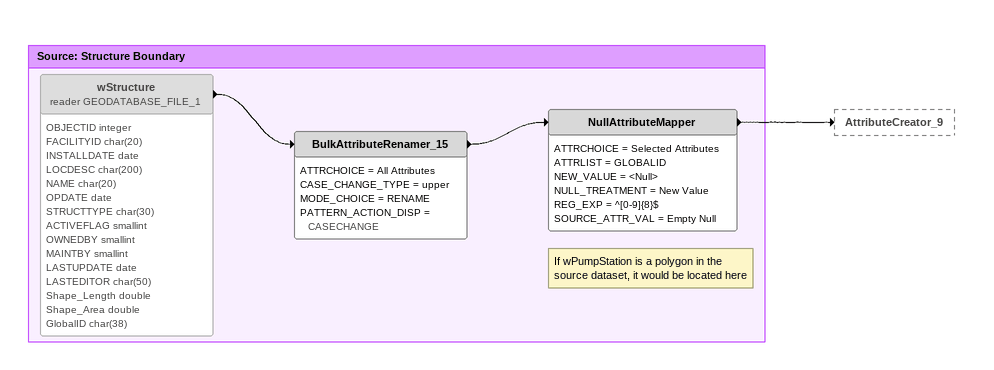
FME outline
Bookmark: Source: Structure Boundary
wStructure (reader GEODATABASE_FILE_1) [off]
    attributes: OBJECTID integer, FACILITYID char(20), INSTALLDATE date, LOCDESC char(200), NAME char(20), OPDATE date, STRUCTTYPE char(30), ACTIVEFLAG smallint, OWNEDBY smallint, MAINTBY smallint, LASTUPDATE date, LASTEDITOR char(50), Shape_Length double, Shape_Area double, GlobalID char(38)
    -> BulkAttributeRenamer_15
BulkAttributeRenamer_15
    ATTRCHOICE = All Attributes
    CASE_CHANGE_TYPE = upper
    MODE_CHOICE = RENAME
    PATTERN_ACTION_DISP = CASECHANGE
    -> NullAttributeMapper
Note: If wPumpStation is a polygon in the source dataset, it would be located here
NullAttributeMapper
    ATTRCHOICE = Selected Attributes
    ATTRLIST = GLOBALID
    NEW_VALUE = <Null>
    NULL_TREATMENT = New Value
    REG_EXP = ^[0-9]{8}$
    SOURCE_ATTR_VAL = Empty Null
    -> AttributeCreator_9
